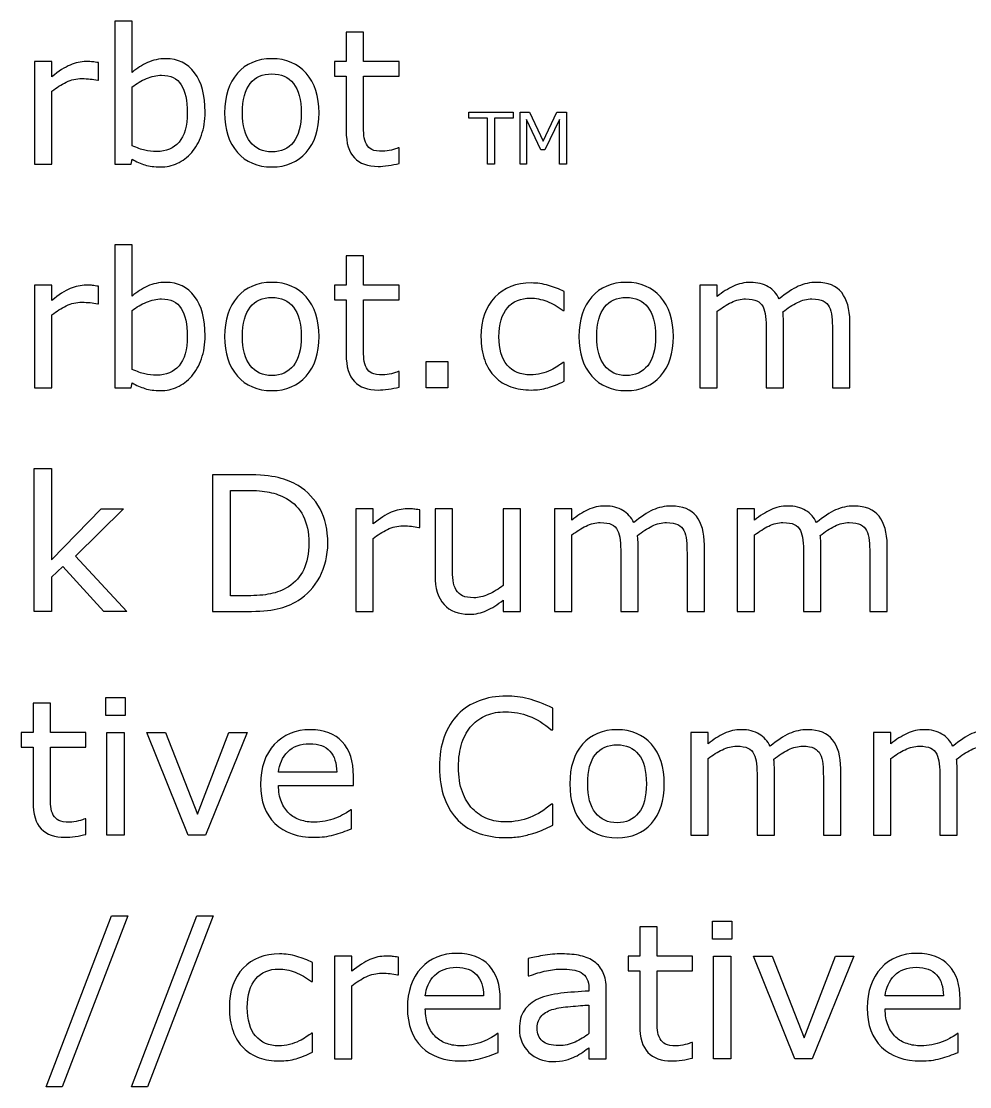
# Model space of a CAD drawing. Extents: x -458 to 425, y -81 to 360.
# Drawn here: x -377.5 to -340.1, y -57.25 to -15.24 of the extents above; entities that cross this region are included whole.
import ezdxf

# ---------------------------------------------------------------- set-up
doc = ezdxf.new("R2010")
doc.units = 0
doc.header["$MEASUREMENT"] = 0

# ---------------------------------------------------------------- blocks, each defined once
blk = doc.blocks.new('AI9-BLK1')
at = {"color": 7}
for points in [[(-103.307, 17.396), (-104.04, 17.396), (-104.04, 15.588), (-104.316, 15.588), (-104.316, 17.396), (-105.049, 17.396), (-105.049, 17.639), (-103.307, 17.639)], [(-101.204, 15.588), (-101.48, 15.588), (-101.48, 17.355), (-102.051, 16.151), (-102.213, 16.151), (-102.78, 17.355), (-102.78, 15.588), (-103.034, 15.588), (-103.034, 17.639), (-102.663, 17.639), (-102.115, 16.495), (-101.586, 17.639), (-101.204, 17.639)], [(-105.878, 6.769), (-106.738, 6.769), (-106.738, 7.805), (-105.878, 7.805)], [(-118.539, -2.051), (-119.441, -2.051), (-121.066, -0.282), (-121.504, -0.699), (-121.504, -2.051), (-122.188, -2.051), (-122.188, 3.583), (-121.504, 3.583), (-121.504, -0.015), (-119.548, 1.995), (-118.671, 1.995), (-120.557, 0.126)], [(-118.599, -6.152), (-119.371, -6.152), (-119.371, -5.446), (-118.599, -5.446)], [(-118.643, -10.87), (-119.326, -10.87), (-119.326, -6.824), (-118.643, -6.824)], [(-113.799, -6.824), (-115.436, -10.87), (-116.12, -10.87), (-117.746, -6.824), (-117.009, -6.824), (-115.754, -10.044), (-114.512, -6.824)], [(-118.5, -14.056), (-121.093, -20.792), (-121.719, -20.792), (-119.137, -14.056)], [(-115.136, -14.056), (-117.729, -20.792), (-118.355, -20.792), (-115.773, -14.056)], [(-94.678, -14.971), (-95.449, -14.971), (-95.449, -14.265), (-94.678, -14.265)], [(-94.722, -19.689), (-95.405, -19.689), (-95.405, -15.643), (-94.722, -15.643)], [(-89.877, -15.643), (-91.514, -19.689), (-92.198, -19.689), (-93.824, -15.643), (-93.088, -15.643), (-91.833, -18.864), (-90.591, -15.643)]]:
    blk.add_lwpolyline(points, close=True, dxfattribs=at)
for points, knots in [([(-115.451, 17.642), (-115.451, 17.304), (-115.499, 17), (-115.594, 16.73), (-115.689, 16.46), (-115.818, 16.233), (-115.98, 16.05), (-116.151, 15.859), (-116.339, 15.716), (-116.544, 15.621), (-116.749, 15.526), (-116.975, 15.478), (-117.221, 15.478), (-117.45, 15.478), (-117.651, 15.505), (-117.822, 15.56), (-117.993, 15.614), (-118.162, 15.687), (-118.328, 15.779), (-118.328, 15.779), (-118.372, 15.588), (-118.372, 15.588), (-118.372, 15.588), (-119.012, 15.588), (-119.012, 15.588), (-119.012, 15.588), (-119.012, 21.222), (-119.012, 21.222), (-119.012, 21.222), (-118.328, 21.222), (-118.328, 21.222), (-118.328, 21.222), (-118.328, 19.209), (-118.328, 19.209), (-118.138, 19.366), (-117.935, 19.494), (-117.72, 19.594), (-117.506, 19.695), (-117.264, 19.745), (-116.997, 19.745), (-116.519, 19.745), (-116.142, 19.561), (-115.866, 19.194), (-115.589, 18.828), (-115.451, 18.31), (-115.451, 17.642)], [0, 0, 0, 0, 1, 1, 1, 2, 2, 2, 3, 3, 3, 4, 4, 4, 5, 5, 5, 6, 6, 6, 7, 7, 7, 8, 8, 8, 9, 9, 9, 10, 10, 10, 11, 11, 11, 12, 12, 12, 13, 13, 13, 14, 14, 14, 15, 15, 15, 15]), ([(-107.805, 15.616), (-107.933, 15.582), (-108.072, 15.554), (-108.223, 15.533), (-108.374, 15.511), (-108.508, 15.5), (-108.626, 15.5), (-109.039, 15.5), (-109.352, 15.611), (-109.567, 15.834), (-109.781, 16.057), (-109.889, 16.413), (-109.889, 16.905), (-109.889, 16.905), (-109.889, 19.061), (-109.889, 19.061), (-109.889, 19.061), (-110.352, 19.061), (-110.352, 19.061), (-110.352, 19.061), (-110.352, 19.634), (-110.352, 19.634), (-110.352, 19.634), (-109.889, 19.634), (-109.889, 19.634), (-109.889, 19.634), (-109.889, 20.792), (-109.889, 20.792), (-109.889, 20.792), (-109.205, 20.792), (-109.205, 20.792), (-109.205, 20.792), (-109.205, 19.634), (-109.205, 19.634), (-109.205, 19.634), (-107.805, 19.634), (-107.805, 19.634), (-107.805, 19.634), (-107.805, 19.061), (-107.805, 19.061), (-107.805, 19.061), (-109.205, 19.061), (-109.205, 19.061), (-109.205, 19.061), (-109.205, 17.211), (-109.205, 17.211), (-109.205, 16.998), (-109.201, 16.831), (-109.191, 16.711), (-109.181, 16.592), (-109.148, 16.48), (-109.09, 16.376), (-109.037, 16.278), (-108.964, 16.207), (-108.872, 16.163), (-108.779, 16.118), (-108.638, 16.095), (-108.448, 16.095), (-108.337, 16.095), (-108.222, 16.112), (-108.101, 16.145), (-107.981, 16.178), (-107.894, 16.206), (-107.841, 16.228), (-107.841, 16.228), (-107.805, 16.228), (-107.805, 16.228), (-107.805, 16.228), (-107.805, 15.616), (-107.805, 15.616)], [0, 0, 0, 0, 1, 1, 1, 2, 2, 2, 3, 3, 3, 4, 4, 4, 5, 5, 5, 6, 6, 6, 7, 7, 7, 8, 8, 8, 9, 9, 9, 10, 10, 10, 11, 11, 11, 12, 12, 12, 13, 13, 13, 14, 14, 14, 15, 15, 15, 16, 16, 16, 17, 17, 17, 18, 18, 18, 19, 19, 19, 20, 20, 20, 21, 21, 21, 22, 22, 22, 23, 23, 23, 23]), ([(-119.649, 18.896), (-119.649, 18.896), (-119.685, 18.896), (-119.685, 18.896), (-119.786, 18.919), (-119.885, 18.936), (-119.98, 18.946), (-120.075, 18.957), (-120.188, 18.962), (-120.318, 18.962), (-120.528, 18.962), (-120.73, 18.915), (-120.926, 18.822), (-121.121, 18.729), (-121.309, 18.609), (-121.49, 18.462), (-121.49, 18.462), (-121.49, 15.588), (-121.49, 15.588), (-121.49, 15.588), (-122.174, 15.588), (-122.174, 15.588), (-122.174, 15.588), (-122.174, 19.634), (-122.174, 19.634), (-122.174, 19.634), (-121.49, 19.634), (-121.49, 19.634), (-121.49, 19.634), (-121.49, 19.037), (-121.49, 19.037), (-121.22, 19.254), (-120.982, 19.408), (-120.775, 19.498), (-120.569, 19.589), (-120.359, 19.634), (-120.144, 19.634), (-120.027, 19.634), (-119.941, 19.631), (-119.888, 19.625), (-119.835, 19.619), (-119.755, 19.608), (-119.649, 19.591), (-119.649, 19.591), (-119.649, 18.896), (-119.649, 18.896)], [0, 0, 0, 0, 1, 1, 1, 2, 2, 2, 3, 3, 3, 4, 4, 4, 5, 5, 5, 6, 6, 6, 7, 7, 7, 8, 8, 8, 9, 9, 9, 10, 10, 10, 11, 11, 11, 12, 12, 12, 13, 13, 13, 14, 14, 14, 15, 15, 15, 15]), ([(-110.957, 17.61), (-110.957, 16.951), (-111.125, 16.431), (-111.463, 16.05), (-111.8, 15.669), (-112.252, 15.478), (-112.818, 15.478), (-113.389, 15.478), (-113.843, 15.669), (-114.179, 16.05), (-114.515, 16.431), (-114.683, 16.951), (-114.683, 17.61), (-114.683, 18.268), (-114.515, 18.789), (-114.179, 19.171), (-113.843, 19.553), (-113.389, 19.745), (-112.818, 19.745), (-112.252, 19.745), (-111.8, 19.553), (-111.463, 19.171), (-111.125, 18.789), (-110.957, 18.268), (-110.957, 17.61)], [0, 0, 0, 0, 1, 1, 1, 2, 2, 2, 3, 3, 3, 4, 4, 4, 5, 5, 5, 6, 6, 6, 7, 7, 7, 8, 8, 8, 8]), ([(-116.157, 17.62), (-116.157, 18.103), (-116.236, 18.47), (-116.395, 18.719), (-116.554, 18.969), (-116.811, 19.094), (-117.165, 19.094), (-117.362, 19.094), (-117.563, 19.051), (-117.765, 18.966), (-117.967, 18.879), (-118.155, 18.769), (-118.328, 18.634), (-118.328, 18.634), (-118.328, 16.316), (-118.328, 16.316), (-118.136, 16.23), (-117.97, 16.169), (-117.832, 16.135), (-117.693, 16.101), (-117.536, 16.084), (-117.36, 16.084), (-116.984, 16.084), (-116.69, 16.208), (-116.477, 16.455), (-116.263, 16.703), (-116.157, 17.091), (-116.157, 17.62)], [0, 0, 0, 0, 1, 1, 1, 2, 2, 2, 3, 3, 3, 4, 4, 4, 5, 5, 5, 6, 6, 6, 7, 7, 7, 8, 8, 8, 9, 9, 9, 9]), ([(-111.662, 17.61), (-111.662, 18.13), (-111.764, 18.516), (-111.968, 18.77), (-112.172, 19.023), (-112.456, 19.149), (-112.818, 19.149), (-113.185, 19.149), (-113.471, 19.023), (-113.673, 18.77), (-113.876, 18.516), (-113.977, 18.13), (-113.977, 17.61), (-113.977, 17.106), (-113.875, 16.724), (-113.671, 16.464), (-113.467, 16.203), (-113.183, 16.073), (-112.818, 16.073), (-112.458, 16.073), (-112.175, 16.202), (-111.97, 16.46), (-111.765, 16.718), (-111.662, 17.101), (-111.662, 17.61)], [0, 0, 0, 0, 1, 1, 1, 2, 2, 2, 3, 3, 3, 4, 4, 4, 5, 5, 5, 6, 6, 6, 7, 7, 7, 8, 8, 8, 8]), ([(-115.451, 8.823), (-115.451, 8.485), (-115.499, 8.181), (-115.594, 7.911), (-115.689, 7.641), (-115.818, 7.414), (-115.98, 7.23), (-116.151, 7.04), (-116.339, 6.897), (-116.544, 6.802), (-116.749, 6.707), (-116.975, 6.659), (-117.221, 6.659), (-117.45, 6.659), (-117.651, 6.686), (-117.822, 6.74), (-117.993, 6.794), (-118.162, 6.867), (-118.328, 6.959), (-118.328, 6.959), (-118.372, 6.769), (-118.372, 6.769), (-118.372, 6.769), (-119.012, 6.769), (-119.012, 6.769), (-119.012, 6.769), (-119.012, 12.402), (-119.012, 12.402), (-119.012, 12.402), (-118.328, 12.402), (-118.328, 12.402), (-118.328, 12.402), (-118.328, 10.389), (-118.328, 10.389), (-118.138, 10.546), (-117.935, 10.675), (-117.72, 10.775), (-117.506, 10.875), (-117.264, 10.925), (-116.997, 10.925), (-116.519, 10.925), (-116.142, 10.741), (-115.866, 10.375), (-115.589, 10.008), (-115.451, 9.491), (-115.451, 8.823)], [0, 0, 0, 0, 1, 1, 1, 2, 2, 2, 3, 3, 3, 4, 4, 4, 5, 5, 5, 6, 6, 6, 7, 7, 7, 8, 8, 8, 9, 9, 9, 10, 10, 10, 11, 11, 11, 12, 12, 12, 13, 13, 13, 14, 14, 14, 15, 15, 15, 15]), ([(-107.805, 6.796), (-107.933, 6.763), (-108.072, 6.735), (-108.223, 6.713), (-108.374, 6.691), (-108.508, 6.681), (-108.626, 6.681), (-109.039, 6.681), (-109.352, 6.792), (-109.567, 7.015), (-109.781, 7.237), (-109.889, 7.594), (-109.889, 8.085), (-109.889, 8.085), (-109.889, 10.242), (-109.889, 10.242), (-109.889, 10.242), (-110.352, 10.242), (-110.352, 10.242), (-110.352, 10.242), (-110.352, 10.815), (-110.352, 10.815), (-110.352, 10.815), (-109.889, 10.815), (-109.889, 10.815), (-109.889, 10.815), (-109.889, 11.972), (-109.889, 11.972), (-109.889, 11.972), (-109.205, 11.972), (-109.205, 11.972), (-109.205, 11.972), (-109.205, 10.815), (-109.205, 10.815), (-109.205, 10.815), (-107.805, 10.815), (-107.805, 10.815), (-107.805, 10.815), (-107.805, 10.242), (-107.805, 10.242), (-107.805, 10.242), (-109.205, 10.242), (-109.205, 10.242), (-109.205, 10.242), (-109.205, 8.392), (-109.205, 8.392), (-109.205, 8.178), (-109.201, 8.012), (-109.191, 7.892), (-109.181, 7.772), (-109.148, 7.66), (-109.09, 7.556), (-109.037, 7.459), (-108.964, 7.388), (-108.872, 7.343), (-108.779, 7.298), (-108.638, 7.276), (-108.448, 7.276), (-108.337, 7.276), (-108.222, 7.293), (-108.101, 7.326), (-107.981, 7.359), (-107.894, 7.386), (-107.841, 7.408), (-107.841, 7.408), (-107.805, 7.408), (-107.805, 7.408), (-107.805, 7.408), (-107.805, 6.796), (-107.805, 6.796)], [0, 0, 0, 0, 1, 1, 1, 2, 2, 2, 3, 3, 3, 4, 4, 4, 5, 5, 5, 6, 6, 6, 7, 7, 7, 8, 8, 8, 9, 9, 9, 10, 10, 10, 11, 11, 11, 12, 12, 12, 13, 13, 13, 14, 14, 14, 15, 15, 15, 16, 16, 16, 17, 17, 17, 18, 18, 18, 19, 19, 19, 20, 20, 20, 21, 21, 21, 22, 22, 22, 23, 23, 23, 23]), ([(-110.957, 8.79), (-110.957, 8.131), (-111.125, 7.611), (-111.463, 7.23), (-111.8, 6.849), (-112.252, 6.659), (-112.818, 6.659), (-113.389, 6.659), (-113.843, 6.849), (-114.179, 7.23), (-114.515, 7.611), (-114.683, 8.131), (-114.683, 8.79), (-114.683, 9.449), (-114.515, 9.969), (-114.179, 10.351), (-113.843, 10.734), (-113.389, 10.925), (-112.818, 10.925), (-112.252, 10.925), (-111.8, 10.734), (-111.463, 10.351), (-111.125, 9.969), (-110.957, 9.449), (-110.957, 8.79)], [0, 0, 0, 0, 1, 1, 1, 2, 2, 2, 3, 3, 3, 4, 4, 4, 5, 5, 5, 6, 6, 6, 7, 7, 7, 8, 8, 8, 8]), ([(-96.986, 8.79), (-96.986, 8.131), (-97.155, 7.611), (-97.492, 7.23), (-97.83, 6.849), (-98.282, 6.659), (-98.848, 6.659), (-99.419, 6.659), (-99.872, 6.849), (-100.208, 7.23), (-100.545, 7.611), (-100.713, 8.131), (-100.713, 8.79), (-100.713, 9.449), (-100.545, 9.969), (-100.208, 10.351), (-99.872, 10.734), (-99.419, 10.925), (-98.848, 10.925), (-98.282, 10.925), (-97.83, 10.734), (-97.492, 10.351), (-97.155, 9.969), (-96.986, 9.449), (-96.986, 8.79)], [0, 0, 0, 0, 1, 1, 1, 2, 2, 2, 3, 3, 3, 4, 4, 4, 5, 5, 5, 6, 6, 6, 7, 7, 7, 8, 8, 8, 8]), ([(-90.031, 6.769), (-90.031, 6.769), (-90.715, 6.769), (-90.715, 6.769), (-90.715, 6.769), (-90.715, 9.07), (-90.715, 9.07), (-90.715, 9.244), (-90.723, 9.411), (-90.739, 9.573), (-90.754, 9.734), (-90.787, 9.864), (-90.838, 9.96), (-90.894, 10.063), (-90.973, 10.142), (-91.077, 10.195), (-91.181, 10.248), (-91.331, 10.275), (-91.526, 10.275), (-91.717, 10.275), (-91.907, 10.227), (-92.098, 10.132), (-92.289, 10.037), (-92.479, 9.915), (-92.67, 9.768), (-92.662, 9.713), (-92.657, 9.648), (-92.652, 9.574), (-92.647, 9.501), (-92.644, 9.428), (-92.644, 9.356), (-92.644, 9.356), (-92.644, 6.769), (-92.644, 6.769), (-92.644, 6.769), (-93.328, 6.769), (-93.328, 6.769), (-93.328, 6.769), (-93.328, 9.07), (-93.328, 9.07), (-93.328, 9.248), (-93.336, 9.418), (-93.351, 9.578), (-93.367, 9.739), (-93.4, 9.867), (-93.451, 9.964), (-93.507, 10.067), (-93.586, 10.145), (-93.69, 10.197), (-93.793, 10.249), (-93.943, 10.275), (-94.139, 10.275), (-94.325, 10.275), (-94.511, 10.229), (-94.698, 10.137), (-94.885, 10.046), (-95.072, 9.928), (-95.257, 9.786), (-95.257, 9.786), (-95.257, 6.769), (-95.257, 6.769), (-95.257, 6.769), (-95.94, 6.769), (-95.94, 6.769), (-95.94, 6.769), (-95.94, 10.815), (-95.94, 10.815), (-95.94, 10.815), (-95.257, 10.815), (-95.257, 10.815), (-95.257, 10.815), (-95.257, 10.366), (-95.257, 10.366), (-95.045, 10.541), (-94.833, 10.678), (-94.621, 10.777), (-94.41, 10.876), (-94.185, 10.925), (-93.945, 10.925), (-93.67, 10.925), (-93.436, 10.867), (-93.244, 10.752), (-93.052, 10.636), (-92.909, 10.476), (-92.815, 10.272), (-92.539, 10.502), (-92.288, 10.669), (-92.061, 10.772), (-91.834, 10.874), (-91.591, 10.925), (-91.333, 10.925), (-90.888, 10.925), (-90.56, 10.79), (-90.349, 10.521), (-90.138, 10.252), (-90.031, 9.876), (-90.031, 9.394), (-90.031, 9.394), (-90.031, 6.769), (-90.031, 6.769)], [0, 0, 0, 0, 1, 1, 1, 2, 2, 2, 3, 3, 3, 4, 4, 4, 5, 5, 5, 6, 6, 6, 7, 7, 7, 8, 8, 8, 9, 9, 9, 10, 10, 10, 11, 11, 11, 12, 12, 12, 13, 13, 13, 14, 14, 14, 15, 15, 15, 16, 16, 16, 17, 17, 17, 18, 18, 18, 19, 19, 19, 20, 20, 20, 21, 21, 21, 22, 22, 22, 23, 23, 23, 24, 24, 24, 25, 25, 25, 26, 26, 26, 27, 27, 27, 28, 28, 28, 29, 29, 29, 30, 30, 30, 31, 31, 31, 32, 32, 32, 33, 33, 33, 33]), ([(-119.649, 10.076), (-119.649, 10.076), (-119.685, 10.076), (-119.685, 10.076), (-119.786, 10.099), (-119.885, 10.116), (-119.98, 10.127), (-120.075, 10.137), (-120.188, 10.142), (-120.318, 10.142), (-120.528, 10.142), (-120.73, 10.096), (-120.926, 10.003), (-121.121, 9.91), (-121.309, 9.79), (-121.49, 9.642), (-121.49, 9.642), (-121.49, 6.769), (-121.49, 6.769), (-121.49, 6.769), (-122.174, 6.769), (-122.174, 6.769), (-122.174, 6.769), (-122.174, 10.815), (-122.174, 10.815), (-122.174, 10.815), (-121.49, 10.815), (-121.49, 10.815), (-121.49, 10.815), (-121.49, 10.217), (-121.49, 10.217), (-121.22, 10.435), (-120.982, 10.589), (-120.775, 10.679), (-120.569, 10.77), (-120.359, 10.815), (-120.144, 10.815), (-120.027, 10.815), (-119.941, 10.812), (-119.888, 10.806), (-119.835, 10.8), (-119.755, 10.788), (-119.649, 10.772), (-119.649, 10.772), (-119.649, 10.076), (-119.649, 10.076)], [0, 0, 0, 0, 1, 1, 1, 2, 2, 2, 3, 3, 3, 4, 4, 4, 5, 5, 5, 6, 6, 6, 7, 7, 7, 8, 8, 8, 9, 9, 9, 10, 10, 10, 11, 11, 11, 12, 12, 12, 13, 13, 13, 14, 14, 14, 15, 15, 15, 15]), ([(-101.298, 7.024), (-101.525, 6.915), (-101.74, 6.831), (-101.943, 6.771), (-102.147, 6.711), (-102.363, 6.681), (-102.592, 6.681), (-102.883, 6.681), (-103.151, 6.724), (-103.394, 6.809), (-103.638, 6.895), (-103.846, 7.024), (-104.019, 7.198), (-104.196, 7.371), (-104.331, 7.591), (-104.428, 7.856), (-104.524, 8.12), (-104.573, 8.43), (-104.573, 8.785), (-104.573, 9.445), (-104.391, 9.963), (-104.029, 10.339), (-103.666, 10.715), (-103.187, 10.903), (-102.592, 10.903), (-102.361, 10.903), (-102.133, 10.87), (-101.911, 10.806), (-101.688, 10.74), (-101.484, 10.661), (-101.298, 10.567), (-101.298, 10.567), (-101.298, 9.812), (-101.298, 9.812), (-101.298, 9.812), (-101.334, 9.812), (-101.334, 9.812), (-101.542, 9.971), (-101.755, 10.093), (-101.976, 10.179), (-102.196, 10.265), (-102.411, 10.308), (-102.621, 10.308), (-103.006, 10.308), (-103.31, 10.179), (-103.533, 9.921), (-103.755, 9.662), (-103.867, 9.284), (-103.867, 8.785), (-103.867, 8.3), (-103.758, 7.927), (-103.54, 7.667), (-103.322, 7.406), (-103.015, 7.276), (-102.621, 7.276), (-102.483, 7.276), (-102.344, 7.294), (-102.202, 7.329), (-102.059, 7.365), (-101.932, 7.411), (-101.819, 7.469), (-101.72, 7.519), (-101.627, 7.572), (-101.54, 7.628), (-101.453, 7.684), (-101.385, 7.732), (-101.334, 7.772), (-101.334, 7.772), (-101.298, 7.772), (-101.298, 7.772), (-101.298, 7.772), (-101.298, 7.024), (-101.298, 7.024)], [0, 0, 0, 0, 1, 1, 1, 2, 2, 2, 3, 3, 3, 4, 4, 4, 5, 5, 5, 6, 6, 6, 7, 7, 7, 8, 8, 8, 9, 9, 9, 10, 10, 10, 11, 11, 11, 12, 12, 12, 13, 13, 13, 14, 14, 14, 15, 15, 15, 16, 16, 16, 17, 17, 17, 18, 18, 18, 19, 19, 19, 20, 20, 20, 21, 21, 21, 22, 22, 22, 23, 23, 23, 24, 24, 24, 24]), ([(-116.157, 8.8), (-116.157, 9.283), (-116.236, 9.65), (-116.395, 9.9), (-116.554, 10.15), (-116.811, 10.275), (-117.165, 10.275), (-117.362, 10.275), (-117.563, 10.232), (-117.765, 10.146), (-117.967, 10.06), (-118.155, 9.95), (-118.328, 9.815), (-118.328, 9.815), (-118.328, 7.497), (-118.328, 7.497), (-118.136, 7.41), (-117.97, 7.349), (-117.832, 7.316), (-117.693, 7.282), (-117.536, 7.265), (-117.36, 7.265), (-116.984, 7.265), (-116.69, 7.389), (-116.477, 7.636), (-116.263, 7.883), (-116.157, 8.272), (-116.157, 8.8)], [0, 0, 0, 0, 1, 1, 1, 2, 2, 2, 3, 3, 3, 4, 4, 4, 5, 5, 5, 6, 6, 6, 7, 7, 7, 8, 8, 8, 9, 9, 9, 9]), ([(-111.662, 8.79), (-111.662, 9.31), (-111.764, 9.697), (-111.968, 9.95), (-112.172, 10.203), (-112.456, 10.33), (-112.818, 10.33), (-113.185, 10.33), (-113.471, 10.203), (-113.673, 9.95), (-113.876, 9.697), (-113.977, 9.31), (-113.977, 8.79), (-113.977, 8.286), (-113.875, 7.904), (-113.671, 7.644), (-113.467, 7.384), (-113.183, 7.254), (-112.818, 7.254), (-112.458, 7.254), (-112.175, 7.383), (-111.97, 7.641), (-111.765, 7.899), (-111.662, 8.282), (-111.662, 8.79)], [0, 0, 0, 0, 1, 1, 1, 2, 2, 2, 3, 3, 3, 4, 4, 4, 5, 5, 5, 6, 6, 6, 7, 7, 7, 8, 8, 8, 8]), ([(-97.692, 8.79), (-97.692, 9.31), (-97.794, 9.697), (-97.998, 9.95), (-98.202, 10.203), (-98.485, 10.33), (-98.848, 10.33), (-99.215, 10.33), (-99.5, 10.203), (-99.703, 9.95), (-99.906, 9.697), (-100.007, 9.31), (-100.007, 8.79), (-100.007, 8.286), (-99.905, 7.904), (-99.701, 7.644), (-99.497, 7.384), (-99.213, 7.254), (-98.848, 7.254), (-98.488, 7.254), (-98.205, 7.383), (-98, 7.641), (-97.795, 7.899), (-97.692, 8.282), (-97.692, 8.79)], [0, 0, 0, 0, 1, 1, 1, 2, 2, 2, 3, 3, 3, 4, 4, 4, 5, 5, 5, 6, 6, 6, 7, 7, 7, 8, 8, 8, 8]), ([(-110.613, 0.639), (-110.613, 0.15), (-110.72, -0.295), (-110.933, -0.693), (-111.147, -1.091), (-111.431, -1.4), (-111.786, -1.62), (-112.032, -1.772), (-112.306, -1.882), (-112.609, -1.949), (-112.912, -2.017), (-113.311, -2.051), (-113.805, -2.051), (-113.805, -2.051), (-115.166, -2.051), (-115.166, -2.051), (-115.166, -2.051), (-115.166, 3.34), (-115.166, 3.34), (-115.166, 3.34), (-113.819, 3.34), (-113.819, 3.34), (-113.293, 3.34), (-112.876, 3.302), (-112.565, 3.226), (-112.255, 3.15), (-111.993, 3.046), (-111.778, 2.913), (-111.412, 2.684), (-111.126, 2.378), (-110.92, 1.997), (-110.715, 1.616), (-110.613, 1.163), (-110.613, 0.639)], [0, 0, 0, 0, 1, 1, 1, 2, 2, 2, 3, 3, 3, 4, 4, 4, 5, 5, 5, 6, 6, 6, 7, 7, 7, 8, 8, 8, 9, 9, 9, 10, 10, 10, 11, 11, 11, 11]), ([(-111.362, 0.65), (-111.362, 1.072), (-111.436, 1.428), (-111.583, 1.717), (-111.73, 2.007), (-111.95, 2.235), (-112.242, 2.401), (-112.454, 2.521), (-112.68, 2.606), (-112.919, 2.652), (-113.157, 2.699), (-113.443, 2.723), (-113.776, 2.723), (-113.776, 2.723), (-114.449, 2.723), (-114.449, 2.723), (-114.449, 2.723), (-114.449, -1.433), (-114.449, -1.433), (-114.449, -1.433), (-113.776, -1.433), (-113.776, -1.433), (-113.431, -1.433), (-113.13, -1.408), (-112.873, -1.357), (-112.616, -1.307), (-112.38, -1.212), (-112.166, -1.075), (-111.898, -0.904), (-111.697, -0.678), (-111.563, -0.399), (-111.43, -0.119), (-111.362, 0.23), (-111.362, 0.65)], [0, 0, 0, 0, 1, 1, 1, 2, 2, 2, 3, 3, 3, 4, 4, 4, 5, 5, 5, 6, 6, 6, 7, 7, 7, 8, 8, 8, 9, 9, 9, 10, 10, 10, 11, 11, 11, 11]), ([(-95.765, -2.051), (-95.765, -2.051), (-96.449, -2.051), (-96.449, -2.051), (-96.449, -2.051), (-96.449, 0.25), (-96.449, 0.25), (-96.449, 0.424), (-96.457, 0.592), (-96.472, 0.753), (-96.488, 0.915), (-96.521, 1.044), (-96.572, 1.141), (-96.627, 1.244), (-96.707, 1.323), (-96.811, 1.376), (-96.914, 1.429), (-97.064, 1.455), (-97.259, 1.455), (-97.45, 1.455), (-97.641, 1.407), (-97.831, 1.312), (-98.022, 1.217), (-98.213, 1.096), (-98.403, 0.949), (-98.396, 0.893), (-98.39, 0.829), (-98.385, 0.755), (-98.38, 0.681), (-98.378, 0.609), (-98.378, 0.536), (-98.378, 0.536), (-98.378, -2.051), (-98.378, -2.051), (-98.378, -2.051), (-99.061, -2.051), (-99.061, -2.051), (-99.061, -2.051), (-99.061, 0.25), (-99.061, 0.25), (-99.061, 0.429), (-99.069, 0.598), (-99.085, 0.759), (-99.101, 0.919), (-99.134, 1.048), (-99.184, 1.144), (-99.24, 1.248), (-99.32, 1.325), (-99.423, 1.377), (-99.527, 1.429), (-99.677, 1.455), (-99.872, 1.455), (-100.058, 1.455), (-100.244, 1.409), (-100.432, 1.318), (-100.619, 1.226), (-100.805, 1.109), (-100.991, 0.967), (-100.991, 0.967), (-100.991, -2.051), (-100.991, -2.051), (-100.991, -2.051), (-101.674, -2.051), (-101.674, -2.051), (-101.674, -2.051), (-101.674, 1.995), (-101.674, 1.995), (-101.674, 1.995), (-100.991, 1.995), (-100.991, 1.995), (-100.991, 1.995), (-100.991, 1.547), (-100.991, 1.547), (-100.778, 1.722), (-100.566, 1.859), (-100.355, 1.958), (-100.143, 2.056), (-99.918, 2.106), (-99.679, 2.106), (-99.403, 2.106), (-99.17, 2.048), (-98.978, 1.932), (-98.785, 1.817), (-98.642, 1.657), (-98.548, 1.452), (-98.273, 1.683), (-98.022, 1.85), (-97.795, 1.952), (-97.568, 2.054), (-97.325, 2.106), (-97.066, 2.106), (-96.622, 2.106), (-96.294, 1.971), (-96.082, 1.702), (-95.871, 1.433), (-95.765, 1.057), (-95.765, 0.574), (-95.765, 0.574), (-95.765, -2.051), (-95.765, -2.051)], [0, 0, 0, 0, 1, 1, 1, 2, 2, 2, 3, 3, 3, 4, 4, 4, 5, 5, 5, 6, 6, 6, 7, 7, 7, 8, 8, 8, 9, 9, 9, 10, 10, 10, 11, 11, 11, 12, 12, 12, 13, 13, 13, 14, 14, 14, 15, 15, 15, 16, 16, 16, 17, 17, 17, 18, 18, 18, 19, 19, 19, 20, 20, 20, 21, 21, 21, 22, 22, 22, 23, 23, 23, 24, 24, 24, 25, 25, 25, 26, 26, 26, 27, 27, 27, 28, 28, 28, 29, 29, 29, 30, 30, 30, 31, 31, 31, 32, 32, 32, 33, 33, 33, 33]), ([(-88.559, -2.051), (-88.559, -2.051), (-89.243, -2.051), (-89.243, -2.051), (-89.243, -2.051), (-89.243, 0.25), (-89.243, 0.25), (-89.243, 0.424), (-89.251, 0.592), (-89.267, 0.753), (-89.282, 0.915), (-89.315, 1.044), (-89.366, 1.141), (-89.422, 1.244), (-89.501, 1.323), (-89.605, 1.376), (-89.709, 1.429), (-89.859, 1.455), (-90.054, 1.455), (-90.244, 1.455), (-90.435, 1.407), (-90.625, 1.312), (-90.816, 1.217), (-91.007, 1.096), (-91.197, 0.949), (-91.19, 0.893), (-91.184, 0.829), (-91.179, 0.755), (-91.175, 0.681), (-91.172, 0.609), (-91.172, 0.536), (-91.172, 0.536), (-91.172, -2.051), (-91.172, -2.051), (-91.172, -2.051), (-91.856, -2.051), (-91.856, -2.051), (-91.856, -2.051), (-91.856, 0.25), (-91.856, 0.25), (-91.856, 0.429), (-91.864, 0.598), (-91.879, 0.759), (-91.895, 0.919), (-91.928, 1.048), (-91.979, 1.144), (-92.034, 1.248), (-92.114, 1.325), (-92.218, 1.377), (-92.321, 1.429), (-92.471, 1.455), (-92.666, 1.455), (-92.852, 1.455), (-93.039, 1.409), (-93.226, 1.318), (-93.413, 1.226), (-93.599, 1.109), (-93.785, 0.967), (-93.785, 0.967), (-93.785, -2.051), (-93.785, -2.051), (-93.785, -2.051), (-94.468, -2.051), (-94.468, -2.051), (-94.468, -2.051), (-94.468, 1.995), (-94.468, 1.995), (-94.468, 1.995), (-93.785, 1.995), (-93.785, 1.995), (-93.785, 1.995), (-93.785, 1.547), (-93.785, 1.547), (-93.572, 1.722), (-93.36, 1.859), (-93.149, 1.958), (-92.938, 2.056), (-92.712, 2.106), (-92.473, 2.106), (-92.198, 2.106), (-91.964, 2.048), (-91.772, 1.932), (-91.58, 1.817), (-91.437, 1.657), (-91.343, 1.452), (-91.067, 1.683), (-90.816, 1.85), (-90.589, 1.952), (-90.362, 2.054), (-90.119, 2.106), (-89.861, 2.106), (-89.416, 2.106), (-89.088, 1.971), (-88.877, 1.702), (-88.665, 1.433), (-88.559, 1.057), (-88.559, 0.574), (-88.559, 0.574), (-88.559, -2.051), (-88.559, -2.051)], [0, 0, 0, 0, 1, 1, 1, 2, 2, 2, 3, 3, 3, 4, 4, 4, 5, 5, 5, 6, 6, 6, 7, 7, 7, 8, 8, 8, 9, 9, 9, 10, 10, 10, 11, 11, 11, 12, 12, 12, 13, 13, 13, 14, 14, 14, 15, 15, 15, 16, 16, 16, 17, 17, 17, 18, 18, 18, 19, 19, 19, 20, 20, 20, 21, 21, 21, 22, 22, 22, 23, 23, 23, 24, 24, 24, 25, 25, 25, 26, 26, 26, 27, 27, 27, 28, 28, 28, 29, 29, 29, 30, 30, 30, 31, 31, 31, 32, 32, 32, 33, 33, 33, 33]), ([(-106.988, 1.257), (-106.988, 1.257), (-107.024, 1.257), (-107.024, 1.257), (-107.126, 1.28), (-107.224, 1.297), (-107.319, 1.307), (-107.415, 1.318), (-107.527, 1.323), (-107.657, 1.323), (-107.867, 1.323), (-108.07, 1.276), (-108.265, 1.183), (-108.46, 1.09), (-108.648, 0.97), (-108.829, 0.823), (-108.829, 0.823), (-108.829, -2.051), (-108.829, -2.051), (-108.829, -2.051), (-109.513, -2.051), (-109.513, -2.051), (-109.513, -2.051), (-109.513, 1.995), (-109.513, 1.995), (-109.513, 1.995), (-108.829, 1.995), (-108.829, 1.995), (-108.829, 1.995), (-108.829, 1.398), (-108.829, 1.398), (-108.559, 1.615), (-108.321, 1.769), (-108.115, 1.859), (-107.909, 1.95), (-107.699, 1.995), (-107.484, 1.995), (-107.366, 1.995), (-107.28, 1.992), (-107.227, 1.986), (-107.174, 1.98), (-107.094, 1.969), (-106.988, 1.952), (-106.988, 1.952), (-106.988, 1.257), (-106.988, 1.257)], [0, 0, 0, 0, 1, 1, 1, 2, 2, 2, 3, 3, 3, 4, 4, 4, 5, 5, 5, 6, 6, 6, 7, 7, 7, 8, 8, 8, 9, 9, 9, 10, 10, 10, 11, 11, 11, 12, 12, 12, 13, 13, 13, 14, 14, 14, 15, 15, 15, 15]), ([(-103.011, -2.051), (-103.011, -2.051), (-103.694, -2.051), (-103.694, -2.051), (-103.694, -2.051), (-103.694, -1.6), (-103.694, -1.6), (-103.923, -1.781), (-104.142, -1.919), (-104.351, -2.016), (-104.56, -2.112), (-104.791, -2.161), (-105.043, -2.161), (-105.466, -2.161), (-105.796, -2.031), (-106.031, -1.772), (-106.267, -1.512), (-106.384, -1.131), (-106.384, -0.629), (-106.384, -0.629), (-106.384, 1.995), (-106.384, 1.995), (-106.384, 1.995), (-105.701, 1.995), (-105.701, 1.995), (-105.701, 1.995), (-105.701, -0.306), (-105.701, -0.306), (-105.701, -0.511), (-105.691, -0.686), (-105.672, -0.832), (-105.653, -0.978), (-105.612, -1.103), (-105.55, -1.206), (-105.485, -1.313), (-105.401, -1.39), (-105.298, -1.438), (-105.195, -1.486), (-105.045, -1.51), (-104.849, -1.51), (-104.674, -1.51), (-104.483, -1.465), (-104.275, -1.373), (-104.068, -1.281), (-103.874, -1.164), (-103.694, -1.022), (-103.694, -1.022), (-103.694, 1.995), (-103.694, 1.995), (-103.694, 1.995), (-103.011, 1.995), (-103.011, 1.995), (-103.011, 1.995), (-103.011, -2.051), (-103.011, -2.051)], [0, 0, 0, 0, 1, 1, 1, 2, 2, 2, 3, 3, 3, 4, 4, 4, 5, 5, 5, 6, 6, 6, 7, 7, 7, 8, 8, 8, 9, 9, 9, 10, 10, 10, 11, 11, 11, 12, 12, 12, 13, 13, 13, 14, 14, 14, 15, 15, 15, 16, 16, 16, 17, 17, 17, 18, 18, 18, 18]), ([(-101.745, -10.482), (-101.878, -10.54), (-101.998, -10.594), (-102.105, -10.645), (-102.213, -10.695), (-102.353, -10.748), (-102.526, -10.803), (-102.674, -10.849), (-102.833, -10.888), (-103.006, -10.921), (-103.178, -10.953), (-103.368, -10.969), (-103.575, -10.969), (-103.965, -10.969), (-104.32, -10.914), (-104.64, -10.805), (-104.959, -10.695), (-105.237, -10.523), (-105.473, -10.289), (-105.705, -10.061), (-105.885, -9.77), (-106.015, -9.416), (-106.146, -9.063), (-106.21, -8.653), (-106.21, -8.185), (-106.21, -7.742), (-106.148, -7.346), (-106.023, -6.996), (-105.897, -6.647), (-105.716, -6.351), (-105.48, -6.111), (-105.251, -5.877), (-104.975, -5.699), (-104.65, -5.575), (-104.327, -5.453), (-103.967, -5.391), (-103.571, -5.391), (-103.282, -5.391), (-102.993, -5.426), (-102.705, -5.496), (-102.417, -5.566), (-102.098, -5.689), (-101.745, -5.865), (-101.745, -5.865), (-101.745, -6.714), (-101.745, -6.714), (-101.745, -6.714), (-101.8, -6.714), (-101.8, -6.714), (-102.096, -6.468), (-102.39, -6.289), (-102.681, -6.177), (-102.972, -6.064), (-103.284, -6.008), (-103.616, -6.008), (-103.888, -6.008), (-104.133, -6.052), (-104.351, -6.14), (-104.568, -6.228), (-104.763, -6.364), (-104.934, -6.55), (-105.1, -6.73), (-105.229, -6.958), (-105.322, -7.234), (-105.414, -7.51), (-105.461, -7.828), (-105.461, -8.189), (-105.461, -8.567), (-105.41, -8.892), (-105.307, -9.164), (-105.205, -9.436), (-105.073, -9.658), (-104.912, -9.829), (-104.743, -10.006), (-104.547, -10.138), (-104.322, -10.224), (-104.097, -10.309), (-103.859, -10.352), (-103.609, -10.352), (-103.264, -10.352), (-102.942, -10.293), (-102.641, -10.175), (-102.34, -10.058), (-102.059, -9.882), (-101.796, -9.646), (-101.796, -9.646), (-101.745, -9.646), (-101.745, -9.646), (-101.745, -9.646), (-101.745, -10.482), (-101.745, -10.482)], [0, 0, 0, 0, 1, 1, 1, 2, 2, 2, 3, 3, 3, 4, 4, 4, 5, 5, 5, 6, 6, 6, 7, 7, 7, 8, 8, 8, 9, 9, 9, 10, 10, 10, 11, 11, 11, 12, 12, 12, 13, 13, 13, 14, 14, 14, 15, 15, 15, 16, 16, 16, 17, 17, 17, 18, 18, 18, 19, 19, 19, 20, 20, 20, 21, 21, 21, 22, 22, 22, 23, 23, 23, 24, 24, 24, 25, 25, 25, 26, 26, 26, 27, 27, 27, 28, 28, 28, 29, 29, 29, 30, 30, 30, 30]), ([(-120.151, -10.842), (-120.279, -10.876), (-120.419, -10.904), (-120.569, -10.925), (-120.72, -10.947), (-120.854, -10.958), (-120.973, -10.958), (-121.385, -10.958), (-121.698, -10.847), (-121.913, -10.624), (-122.127, -10.402), (-122.235, -10.045), (-122.235, -9.554), (-122.235, -9.554), (-122.235, -7.397), (-122.235, -7.397), (-122.235, -7.397), (-122.698, -7.397), (-122.698, -7.397), (-122.698, -7.397), (-122.698, -6.824), (-122.698, -6.824), (-122.698, -6.824), (-122.235, -6.824), (-122.235, -6.824), (-122.235, -6.824), (-122.235, -5.666), (-122.235, -5.666), (-122.235, -5.666), (-121.551, -5.666), (-121.551, -5.666), (-121.551, -5.666), (-121.551, -6.824), (-121.551, -6.824), (-121.551, -6.824), (-120.151, -6.824), (-120.151, -6.824), (-120.151, -6.824), (-120.151, -7.397), (-120.151, -7.397), (-120.151, -7.397), (-121.551, -7.397), (-121.551, -7.397), (-121.551, -7.397), (-121.551, -9.247), (-121.551, -9.247), (-121.551, -9.461), (-121.546, -9.627), (-121.537, -9.747), (-121.527, -9.867), (-121.493, -9.979), (-121.436, -10.083), (-121.383, -10.18), (-121.31, -10.251), (-121.218, -10.296), (-121.125, -10.34), (-120.984, -10.363), (-120.793, -10.363), (-120.683, -10.363), (-120.567, -10.346), (-120.447, -10.313), (-120.327, -10.28), (-120.24, -10.253), (-120.187, -10.231), (-120.187, -10.231), (-120.151, -10.231), (-120.151, -10.231), (-120.151, -10.231), (-120.151, -10.842), (-120.151, -10.842)], [0, 0, 0, 0, 1, 1, 1, 2, 2, 2, 3, 3, 3, 4, 4, 4, 5, 5, 5, 6, 6, 6, 7, 7, 7, 8, 8, 8, 9, 9, 9, 10, 10, 10, 11, 11, 11, 12, 12, 12, 13, 13, 13, 14, 14, 14, 15, 15, 15, 16, 16, 16, 17, 17, 17, 18, 18, 18, 19, 19, 19, 20, 20, 20, 21, 21, 21, 22, 22, 22, 23, 23, 23, 23]), ([(-109.601, -8.908), (-109.601, -8.908), (-112.555, -8.908), (-112.555, -8.908), (-112.555, -9.157), (-112.519, -9.374), (-112.445, -9.559), (-112.37, -9.744), (-112.268, -9.896), (-112.139, -10.015), (-112.015, -10.131), (-111.866, -10.218), (-111.696, -10.276), (-111.524, -10.334), (-111.336, -10.363), (-111.13, -10.363), (-110.857, -10.363), (-110.582, -10.308), (-110.305, -10.199), (-110.029, -10.09), (-109.832, -9.983), (-109.714, -9.878), (-109.714, -9.878), (-109.678, -9.878), (-109.678, -9.878), (-109.678, -9.878), (-109.678, -10.618), (-109.678, -10.618), (-109.907, -10.715), (-110.14, -10.796), (-110.379, -10.861), (-110.617, -10.925), (-110.868, -10.958), (-111.13, -10.958), (-111.8, -10.958), (-112.322, -10.777), (-112.698, -10.414), (-113.074, -10.051), (-113.261, -9.536), (-113.261, -8.869), (-113.261, -8.208), (-113.081, -7.684), (-112.722, -7.296), (-112.362, -6.908), (-111.889, -6.714), (-111.301, -6.714), (-110.757, -6.714), (-110.338, -6.873), (-110.043, -7.19), (-109.748, -7.507), (-109.601, -7.956), (-109.601, -8.54), (-109.601, -8.54), (-109.601, -8.908), (-109.601, -8.908)], [0, 0, 0, 0, 1, 1, 1, 2, 2, 2, 3, 3, 3, 4, 4, 4, 5, 5, 5, 6, 6, 6, 7, 7, 7, 8, 8, 8, 9, 9, 9, 10, 10, 10, 11, 11, 11, 12, 12, 12, 13, 13, 13, 14, 14, 14, 15, 15, 15, 16, 16, 16, 17, 17, 17, 18, 18, 18, 18]), ([(-97.345, -8.849), (-97.345, -9.507), (-97.514, -10.028), (-97.85, -10.409), (-98.188, -10.79), (-98.64, -10.98), (-99.206, -10.98), (-99.777, -10.98), (-100.23, -10.79), (-100.567, -10.409), (-100.903, -10.028), (-101.071, -9.507), (-101.071, -8.849), (-101.071, -8.19), (-100.903, -7.67), (-100.567, -7.287), (-100.23, -6.905), (-99.777, -6.714), (-99.206, -6.714), (-98.64, -6.714), (-98.188, -6.905), (-97.85, -7.287), (-97.514, -7.67), (-97.345, -8.19), (-97.345, -8.849)], [0, 0, 0, 0, 1, 1, 1, 2, 2, 2, 3, 3, 3, 4, 4, 4, 5, 5, 5, 6, 6, 6, 7, 7, 7, 8, 8, 8, 8]), ([(-90.39, -10.87), (-90.39, -10.87), (-91.073, -10.87), (-91.073, -10.87), (-91.073, -10.87), (-91.073, -8.569), (-91.073, -8.569), (-91.073, -8.395), (-91.081, -8.228), (-91.097, -8.066), (-91.113, -7.905), (-91.146, -7.775), (-91.196, -7.679), (-91.252, -7.575), (-91.332, -7.497), (-91.435, -7.444), (-91.539, -7.391), (-91.689, -7.364), (-91.884, -7.364), (-92.075, -7.364), (-92.265, -7.412), (-92.456, -7.507), (-92.647, -7.602), (-92.837, -7.724), (-93.028, -7.871), (-93.02, -7.926), (-93.015, -7.991), (-93.01, -8.065), (-93.005, -8.138), (-93.003, -8.211), (-93.003, -8.283), (-93.003, -8.283), (-93.003, -10.87), (-93.003, -10.87), (-93.003, -10.87), (-93.686, -10.87), (-93.686, -10.87), (-93.686, -10.87), (-93.686, -8.569), (-93.686, -8.569), (-93.686, -8.391), (-93.694, -8.221), (-93.709, -8.06), (-93.725, -7.9), (-93.758, -7.772), (-93.809, -7.675), (-93.864, -7.572), (-93.944, -7.494), (-94.048, -7.442), (-94.152, -7.39), (-94.301, -7.364), (-94.497, -7.364), (-94.683, -7.364), (-94.869, -7.41), (-95.056, -7.502), (-95.243, -7.593), (-95.43, -7.71), (-95.615, -7.852), (-95.615, -7.852), (-95.615, -10.87), (-95.615, -10.87), (-95.615, -10.87), (-96.299, -10.87), (-96.299, -10.87), (-96.299, -10.87), (-96.299, -6.824), (-96.299, -6.824), (-96.299, -6.824), (-95.615, -6.824), (-95.615, -6.824), (-95.615, -6.824), (-95.615, -7.273), (-95.615, -7.273), (-95.403, -7.098), (-95.191, -6.96), (-94.979, -6.862), (-94.768, -6.763), (-94.542, -6.714), (-94.303, -6.714), (-94.028, -6.714), (-93.794, -6.772), (-93.602, -6.887), (-93.41, -7.003), (-93.267, -7.163), (-93.173, -7.367), (-92.898, -7.137), (-92.646, -6.97), (-92.419, -6.867), (-92.192, -6.765), (-91.949, -6.714), (-91.691, -6.714), (-91.246, -6.714), (-90.918, -6.849), (-90.707, -7.118), (-90.496, -7.387), (-90.39, -7.762), (-90.39, -8.245), (-90.39, -8.245), (-90.39, -10.87), (-90.39, -10.87)], [0, 0, 0, 0, 1, 1, 1, 2, 2, 2, 3, 3, 3, 4, 4, 4, 5, 5, 5, 6, 6, 6, 7, 7, 7, 8, 8, 8, 9, 9, 9, 10, 10, 10, 11, 11, 11, 12, 12, 12, 13, 13, 13, 14, 14, 14, 15, 15, 15, 16, 16, 16, 17, 17, 17, 18, 18, 18, 19, 19, 19, 20, 20, 20, 21, 21, 21, 22, 22, 22, 23, 23, 23, 24, 24, 24, 25, 25, 25, 26, 26, 26, 27, 27, 27, 28, 28, 28, 29, 29, 29, 30, 30, 30, 31, 31, 31, 32, 32, 32, 33, 33, 33, 33]), ([(-83.184, -10.87), (-83.184, -10.87), (-83.867, -10.87), (-83.867, -10.87), (-83.867, -10.87), (-83.867, -8.569), (-83.867, -8.569), (-83.867, -8.395), (-83.875, -8.228), (-83.891, -8.066), (-83.907, -7.905), (-83.94, -7.775), (-83.99, -7.679), (-84.046, -7.575), (-84.126, -7.497), (-84.23, -7.444), (-84.333, -7.391), (-84.483, -7.364), (-84.678, -7.364), (-84.869, -7.364), (-85.059, -7.412), (-85.25, -7.507), (-85.441, -7.602), (-85.631, -7.724), (-85.822, -7.871), (-85.815, -7.926), (-85.809, -7.991), (-85.804, -8.065), (-85.799, -8.138), (-85.797, -8.211), (-85.797, -8.283), (-85.797, -8.283), (-85.797, -10.87), (-85.797, -10.87), (-85.797, -10.87), (-86.48, -10.87), (-86.48, -10.87), (-86.48, -10.87), (-86.48, -8.569), (-86.48, -8.569), (-86.48, -8.391), (-86.488, -8.221), (-86.504, -8.06), (-86.52, -7.9), (-86.553, -7.772), (-86.603, -7.675), (-86.659, -7.572), (-86.739, -7.494), (-86.842, -7.442), (-86.946, -7.39), (-87.096, -7.364), (-87.291, -7.364), (-87.477, -7.364), (-87.663, -7.41), (-87.85, -7.502), (-88.037, -7.593), (-88.224, -7.71), (-88.41, -7.852), (-88.41, -7.852), (-88.41, -10.87), (-88.41, -10.87), (-88.41, -10.87), (-89.093, -10.87), (-89.093, -10.87), (-89.093, -10.87), (-89.093, -6.824), (-89.093, -6.824), (-89.093, -6.824), (-88.41, -6.824), (-88.41, -6.824), (-88.41, -6.824), (-88.41, -7.273), (-88.41, -7.273), (-88.197, -7.098), (-87.985, -6.96), (-87.774, -6.862), (-87.562, -6.763), (-87.337, -6.714), (-87.098, -6.714), (-86.822, -6.714), (-86.588, -6.772), (-86.397, -6.887), (-86.205, -7.003), (-86.061, -7.163), (-85.967, -7.367), (-85.692, -7.137), (-85.441, -6.97), (-85.213, -6.867), (-84.986, -6.765), (-84.744, -6.714), (-84.485, -6.714), (-84.04, -6.714), (-83.712, -6.849), (-83.501, -7.118), (-83.29, -7.387), (-83.184, -7.762), (-83.184, -8.245), (-83.184, -8.245), (-83.184, -10.87), (-83.184, -10.87)], [0, 0, 0, 0, 1, 1, 1, 2, 2, 2, 3, 3, 3, 4, 4, 4, 5, 5, 5, 6, 6, 6, 7, 7, 7, 8, 8, 8, 9, 9, 9, 10, 10, 10, 11, 11, 11, 12, 12, 12, 13, 13, 13, 14, 14, 14, 15, 15, 15, 16, 16, 16, 17, 17, 17, 18, 18, 18, 19, 19, 19, 20, 20, 20, 21, 21, 21, 22, 22, 22, 23, 23, 23, 24, 24, 24, 25, 25, 25, 26, 26, 26, 27, 27, 27, 28, 28, 28, 29, 29, 29, 30, 30, 30, 31, 31, 31, 32, 32, 32, 33, 33, 33, 33]), ([(-110.262, -8.389), (-110.265, -8.032), (-110.354, -7.755), (-110.53, -7.559), (-110.705, -7.363), (-110.972, -7.265), (-111.33, -7.265), (-111.691, -7.265), (-111.978, -7.373), (-112.192, -7.588), (-112.406, -7.803), (-112.527, -8.07), (-112.555, -8.389), (-112.555, -8.389), (-110.262, -8.389), (-110.262, -8.389)], [0, 0, 0, 0, 1, 1, 1, 2, 2, 2, 3, 3, 3, 4, 4, 4, 5, 5, 5, 5]), ([(-98.05, -8.849), (-98.05, -8.329), (-98.152, -7.942), (-98.356, -7.689), (-98.56, -7.436), (-98.843, -7.309), (-99.206, -7.309), (-99.573, -7.309), (-99.858, -7.436), (-100.061, -7.689), (-100.264, -7.942), (-100.365, -8.329), (-100.365, -8.849), (-100.365, -9.352), (-100.263, -9.734), (-100.059, -9.995), (-99.855, -10.255), (-99.571, -10.385), (-99.206, -10.385), (-98.846, -10.385), (-98.563, -10.256), (-98.358, -9.998), (-98.153, -9.74), (-98.05, -9.357), (-98.05, -8.849)], [0, 0, 0, 0, 1, 1, 1, 2, 2, 2, 3, 3, 3, 4, 4, 4, 5, 5, 5, 6, 6, 6, 7, 7, 7, 8, 8, 8, 8]), ([(-96.23, -19.662), (-96.357, -19.696), (-96.497, -19.724), (-96.647, -19.745), (-96.798, -19.767), (-96.933, -19.778), (-97.051, -19.778), (-97.463, -19.778), (-97.777, -19.666), (-97.991, -19.444), (-98.206, -19.221), (-98.313, -18.864), (-98.313, -18.373), (-98.313, -18.373), (-98.313, -16.217), (-98.313, -16.217), (-98.313, -16.217), (-98.776, -16.217), (-98.776, -16.217), (-98.776, -16.217), (-98.776, -15.643), (-98.776, -15.643), (-98.776, -15.643), (-98.313, -15.643), (-98.313, -15.643), (-98.313, -15.643), (-98.313, -14.486), (-98.313, -14.486), (-98.313, -14.486), (-97.63, -14.486), (-97.63, -14.486), (-97.63, -14.486), (-97.63, -15.643), (-97.63, -15.643), (-97.63, -15.643), (-96.23, -15.643), (-96.23, -15.643), (-96.23, -15.643), (-96.23, -16.217), (-96.23, -16.217), (-96.23, -16.217), (-97.63, -16.217), (-97.63, -16.217), (-97.63, -16.217), (-97.63, -18.066), (-97.63, -18.066), (-97.63, -18.28), (-97.625, -18.446), (-97.615, -18.566), (-97.606, -18.686), (-97.572, -18.798), (-97.514, -18.902), (-97.461, -18.999), (-97.389, -19.07), (-97.296, -19.115), (-97.203, -19.16), (-97.062, -19.182), (-96.872, -19.182), (-96.761, -19.182), (-96.646, -19.166), (-96.525, -19.133), (-96.406, -19.1), (-96.319, -19.072), (-96.266, -19.05), (-96.266, -19.05), (-96.23, -19.05), (-96.23, -19.05), (-96.23, -19.05), (-96.23, -19.662), (-96.23, -19.662)], [0, 0, 0, 0, 1, 1, 1, 2, 2, 2, 3, 3, 3, 4, 4, 4, 5, 5, 5, 6, 6, 6, 7, 7, 7, 8, 8, 8, 9, 9, 9, 10, 10, 10, 11, 11, 11, 12, 12, 12, 13, 13, 13, 14, 14, 14, 15, 15, 15, 16, 16, 16, 17, 17, 17, 18, 18, 18, 19, 19, 19, 20, 20, 20, 21, 21, 21, 22, 22, 22, 23, 23, 23, 23]), ([(-103.813, -17.727), (-103.813, -17.727), (-106.768, -17.727), (-106.768, -17.727), (-106.768, -17.976), (-106.731, -18.194), (-106.657, -18.379), (-106.582, -18.564), (-106.48, -18.715), (-106.351, -18.834), (-106.227, -18.95), (-106.079, -19.037), (-105.908, -19.095), (-105.736, -19.153), (-105.548, -19.182), (-105.342, -19.182), (-105.069, -19.182), (-104.794, -19.128), (-104.517, -19.019), (-104.241, -18.91), (-104.044, -18.803), (-103.927, -18.697), (-103.927, -18.697), (-103.89, -18.697), (-103.89, -18.697), (-103.89, -18.697), (-103.89, -19.438), (-103.89, -19.438), (-104.119, -19.534), (-104.353, -19.615), (-104.591, -19.68), (-104.83, -19.745), (-105.08, -19.778), (-105.342, -19.778), (-106.012, -19.778), (-106.534, -19.596), (-106.91, -19.234), (-107.286, -18.871), (-107.473, -18.356), (-107.473, -17.688), (-107.473, -17.027), (-107.293, -16.503), (-106.934, -16.115), (-106.574, -15.727), (-106.101, -15.533), (-105.514, -15.533), (-104.97, -15.533), (-104.55, -15.692), (-104.256, -16.009), (-103.961, -16.326), (-103.813, -16.776), (-103.813, -17.359), (-103.813, -17.359), (-103.813, -17.727), (-103.813, -17.727)], [0, 0, 0, 0, 1, 1, 1, 2, 2, 2, 3, 3, 3, 4, 4, 4, 5, 5, 5, 6, 6, 6, 7, 7, 7, 8, 8, 8, 9, 9, 9, 10, 10, 10, 11, 11, 11, 12, 12, 12, 13, 13, 13, 14, 14, 14, 15, 15, 15, 16, 16, 16, 17, 17, 17, 18, 18, 18, 18]), ([(-85.68, -17.727), (-85.68, -17.727), (-88.634, -17.727), (-88.634, -17.727), (-88.634, -17.976), (-88.597, -18.194), (-88.523, -18.379), (-88.449, -18.564), (-88.347, -18.715), (-88.217, -18.834), (-88.093, -18.95), (-87.945, -19.037), (-87.774, -19.095), (-87.603, -19.153), (-87.414, -19.182), (-87.208, -19.182), (-86.935, -19.182), (-86.66, -19.128), (-86.384, -19.019), (-86.107, -18.91), (-85.91, -18.803), (-85.793, -18.697), (-85.793, -18.697), (-85.757, -18.697), (-85.757, -18.697), (-85.757, -18.697), (-85.757, -19.438), (-85.757, -19.438), (-85.986, -19.534), (-86.219, -19.615), (-86.458, -19.68), (-86.696, -19.745), (-86.946, -19.778), (-87.209, -19.778), (-87.878, -19.778), (-88.401, -19.596), (-88.776, -19.234), (-89.152, -18.871), (-89.34, -18.356), (-89.34, -17.688), (-89.34, -17.027), (-89.16, -16.503), (-88.8, -16.115), (-88.441, -15.727), (-87.967, -15.533), (-87.38, -15.533), (-86.836, -15.533), (-86.417, -15.692), (-86.122, -16.009), (-85.827, -16.326), (-85.68, -16.776), (-85.68, -17.359), (-85.68, -17.359), (-85.68, -17.727), (-85.68, -17.727)], [0, 0, 0, 0, 1, 1, 1, 2, 2, 2, 3, 3, 3, 4, 4, 4, 5, 5, 5, 6, 6, 6, 7, 7, 7, 8, 8, 8, 9, 9, 9, 10, 10, 10, 11, 11, 11, 12, 12, 12, 13, 13, 13, 14, 14, 14, 15, 15, 15, 16, 16, 16, 17, 17, 17, 18, 18, 18, 18]), ([(-111.221, -19.434), (-111.447, -19.543), (-111.662, -19.627), (-111.866, -19.687), (-112.069, -19.748), (-112.285, -19.778), (-112.514, -19.778), (-112.806, -19.778), (-113.073, -19.735), (-113.317, -19.649), (-113.56, -19.564), (-113.768, -19.434), (-113.942, -19.26), (-114.118, -19.087), (-114.254, -18.868), (-114.35, -18.603), (-114.447, -18.338), (-114.495, -18.028), (-114.495, -17.674), (-114.495, -17.014), (-114.314, -16.495), (-113.951, -16.119), (-113.588, -15.743), (-113.109, -15.555), (-112.514, -15.555), (-112.283, -15.555), (-112.056, -15.588), (-111.833, -15.653), (-111.61, -15.718), (-111.406, -15.797), (-111.221, -15.891), (-111.221, -15.891), (-111.221, -16.647), (-111.221, -16.647), (-111.221, -16.647), (-111.257, -16.647), (-111.257, -16.647), (-111.464, -16.487), (-111.678, -16.365), (-111.898, -16.279), (-112.119, -16.194), (-112.333, -16.151), (-112.543, -16.151), (-112.928, -16.151), (-113.232, -16.28), (-113.455, -16.537), (-113.678, -16.796), (-113.789, -17.174), (-113.789, -17.674), (-113.789, -18.159), (-113.68, -18.531), (-113.462, -18.792), (-113.245, -19.052), (-112.938, -19.182), (-112.543, -19.182), (-112.406, -19.182), (-112.266, -19.165), (-112.124, -19.129), (-111.982, -19.093), (-111.854, -19.047), (-111.741, -18.99), (-111.642, -18.939), (-111.55, -18.887), (-111.463, -18.831), (-111.376, -18.775), (-111.307, -18.727), (-111.257, -18.686), (-111.257, -18.686), (-111.221, -18.686), (-111.221, -18.686), (-111.221, -18.686), (-111.221, -19.434), (-111.221, -19.434)], [0, 0, 0, 0, 1, 1, 1, 2, 2, 2, 3, 3, 3, 4, 4, 4, 5, 5, 5, 6, 6, 6, 7, 7, 7, 8, 8, 8, 9, 9, 9, 10, 10, 10, 11, 11, 11, 12, 12, 12, 13, 13, 13, 14, 14, 14, 15, 15, 15, 16, 16, 16, 17, 17, 17, 18, 18, 18, 19, 19, 19, 20, 20, 20, 21, 21, 21, 22, 22, 22, 23, 23, 23, 24, 24, 24, 24]), ([(-107.824, -16.382), (-107.824, -16.382), (-107.86, -16.382), (-107.86, -16.382), (-107.961, -16.359), (-108.06, -16.342), (-108.155, -16.331), (-108.25, -16.321), (-108.363, -16.316), (-108.493, -16.316), (-108.703, -16.316), (-108.905, -16.362), (-109.101, -16.455), (-109.296, -16.549), (-109.484, -16.669), (-109.665, -16.816), (-109.665, -16.816), (-109.665, -19.689), (-109.665, -19.689), (-109.665, -19.689), (-110.349, -19.689), (-110.349, -19.689), (-110.349, -19.689), (-110.349, -15.643), (-110.349, -15.643), (-110.349, -15.643), (-109.665, -15.643), (-109.665, -15.643), (-109.665, -15.643), (-109.665, -16.241), (-109.665, -16.241), (-109.395, -16.024), (-109.157, -15.87), (-108.951, -15.78), (-108.745, -15.689), (-108.534, -15.643), (-108.319, -15.643), (-108.201, -15.643), (-108.115, -15.647), (-108.062, -15.653), (-108.009, -15.659), (-107.93, -15.67), (-107.824, -15.687), (-107.824, -15.687), (-107.824, -16.382), (-107.824, -16.382)], [0, 0, 0, 0, 1, 1, 1, 2, 2, 2, 3, 3, 3, 4, 4, 4, 5, 5, 5, 6, 6, 6, 7, 7, 7, 8, 8, 8, 9, 9, 9, 10, 10, 10, 11, 11, 11, 12, 12, 12, 13, 13, 13, 14, 14, 14, 15, 15, 15, 15]), ([(-99.632, -19.689), (-99.632, -19.689), (-100.315, -19.689), (-100.315, -19.689), (-100.315, -19.689), (-100.315, -19.258), (-100.315, -19.258), (-100.375, -19.299), (-100.456, -19.356), (-100.558, -19.429), (-100.66, -19.503), (-100.759, -19.561), (-100.856, -19.604), (-100.969, -19.66), (-101.098, -19.706), (-101.245, -19.743), (-101.391, -19.781), (-101.563, -19.8), (-101.76, -19.8), (-102.122, -19.8), (-102.43, -19.679), (-102.682, -19.438), (-102.934, -19.198), (-103.06, -18.89), (-103.06, -18.517), (-103.06, -18.211), (-102.995, -17.964), (-102.864, -17.775), (-102.733, -17.585), (-102.546, -17.437), (-102.304, -17.328), (-102.059, -17.22), (-101.765, -17.147), (-101.421, -17.108), (-101.078, -17.07), (-100.709, -17.041), (-100.315, -17.022), (-100.315, -17.022), (-100.315, -16.916), (-100.315, -16.916), (-100.315, -16.761), (-100.343, -16.633), (-100.396, -16.532), (-100.451, -16.43), (-100.528, -16.35), (-100.629, -16.292), (-100.725, -16.236), (-100.841, -16.199), (-100.975, -16.18), (-101.11, -16.161), (-101.251, -16.151), (-101.398, -16.151), (-101.576, -16.151), (-101.774, -16.174), (-101.993, -16.221), (-102.212, -16.269), (-102.438, -16.337), (-102.672, -16.426), (-102.672, -16.426), (-102.707, -16.426), (-102.707, -16.426), (-102.707, -16.426), (-102.707, -15.739), (-102.707, -15.739), (-102.575, -15.703), (-102.383, -15.663), (-102.132, -15.62), (-101.881, -15.577), (-101.634, -15.555), (-101.39, -15.555), (-101.106, -15.555), (-100.858, -15.579), (-100.647, -15.626), (-100.436, -15.673), (-100.253, -15.753), (-100.099, -15.866), (-99.946, -15.977), (-99.831, -16.12), (-99.751, -16.296), (-99.672, -16.472), (-99.632, -16.69), (-99.632, -16.95), (-99.632, -16.95), (-99.632, -19.689), (-99.632, -19.689)], [0, 0, 0, 0, 1, 1, 1, 2, 2, 2, 3, 3, 3, 4, 4, 4, 5, 5, 5, 6, 6, 6, 7, 7, 7, 8, 8, 8, 9, 9, 9, 10, 10, 10, 11, 11, 11, 12, 12, 12, 13, 13, 13, 14, 14, 14, 15, 15, 15, 16, 16, 16, 17, 17, 17, 18, 18, 18, 19, 19, 19, 20, 20, 20, 21, 21, 21, 22, 22, 22, 23, 23, 23, 24, 24, 24, 25, 25, 25, 26, 26, 26, 27, 27, 27, 28, 28, 28, 28]), ([(-104.475, -17.209), (-104.477, -16.851), (-104.566, -16.574), (-104.742, -16.378), (-104.917, -16.183), (-105.184, -16.084), (-105.543, -16.084), (-105.903, -16.084), (-106.19, -16.192), (-106.404, -16.407), (-106.618, -16.623), (-106.739, -16.89), (-106.768, -17.209), (-106.768, -17.209), (-104.475, -17.209), (-104.475, -17.209)], [0, 0, 0, 0, 1, 1, 1, 2, 2, 2, 3, 3, 3, 4, 4, 4, 5, 5, 5, 5]), ([(-86.341, -17.209), (-86.343, -16.851), (-86.433, -16.574), (-86.608, -16.378), (-86.783, -16.183), (-87.05, -16.084), (-87.409, -16.084), (-87.769, -16.084), (-88.057, -16.192), (-88.27, -16.407), (-88.484, -16.623), (-88.606, -16.89), (-88.634, -17.209), (-88.634, -17.209), (-86.341, -17.209), (-86.341, -17.209)], [0, 0, 0, 0, 1, 1, 1, 2, 2, 2, 3, 3, 3, 4, 4, 4, 5, 5, 5, 5]), ([(-100.315, -18.698), (-100.315, -18.698), (-100.315, -17.573), (-100.315, -17.573), (-100.521, -17.585), (-100.764, -17.603), (-101.043, -17.627), (-101.321, -17.651), (-101.542, -17.686), (-101.705, -17.732), (-101.899, -17.787), (-102.056, -17.873), (-102.175, -17.991), (-102.295, -18.107), (-102.355, -18.268), (-102.355, -18.473), (-102.355, -18.705), (-102.285, -18.879), (-102.146, -18.996), (-102.008, -19.113), (-101.796, -19.171), (-101.511, -19.171), (-101.274, -19.171), (-101.057, -19.125), (-100.861, -19.032), (-100.665, -18.939), (-100.483, -18.828), (-100.315, -18.698)], [0, 0, 0, 0, 1, 1, 1, 2, 2, 2, 3, 3, 3, 4, 4, 4, 5, 5, 5, 6, 6, 6, 7, 7, 7, 8, 8, 8, 9, 9, 9, 9])]:
    blk.add_open_spline(points, degree=3, knots=knots, dxfattribs=at)

msp = doc.modelspace()

# ---------------------------------------------------------------- block references
at = {"color": 7}
msp.add_blockref('AI9-BLK1', (-254.798, -36.461), dxfattribs=at)

doc.saveas('drawing.dxf')
